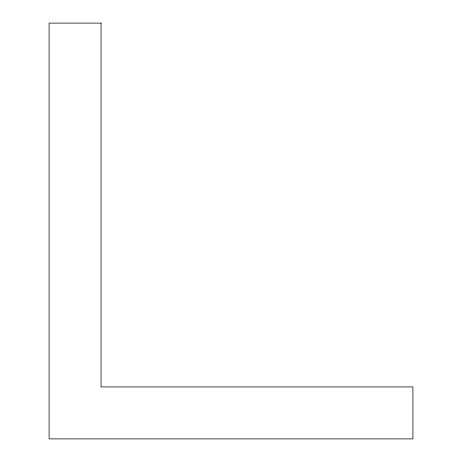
<?xml version="1.0" encoding="UTF-8"?>
<svg xmlns="http://www.w3.org/2000/svg" width="462" height="462" viewBox="0 0 462 462"><rect width="100%" height="100%" fill="white"/><g stroke="black" fill="none" stroke-linecap="round" stroke-linejoin="round"><path stroke-width="0.69" d="M101.062 23.1L49.087 23.1L49.087 438.9L412.913 438.9L412.913 386.925L101.062 386.925L101.062 23.1"/></g></svg>
